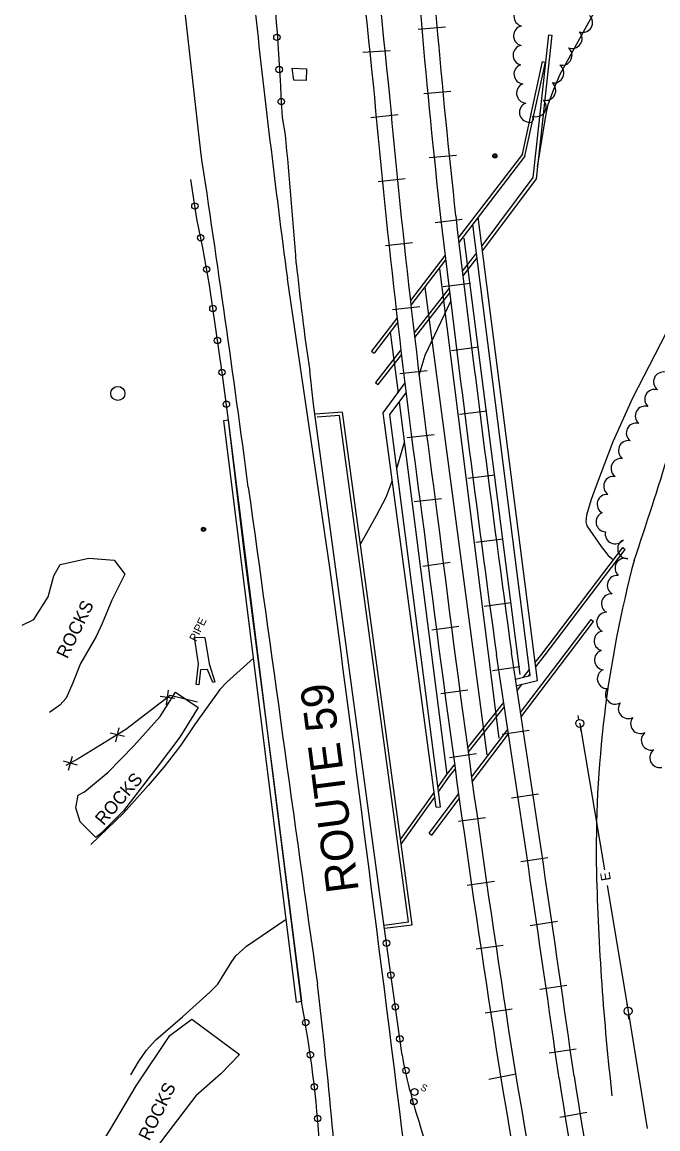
# Model space of a CAD drawing. Extents: x 0 to 9328, y -1540 to 7782.
# Drawn here: x 2675 to 2872.4, y 453.8 to 797.3 of the extents above; entities that cross this region are included whole.
import ezdxf

# ---------------------------------------------------------------- set-up
doc = ezdxf.new("R2010")
doc.units = 0
for name, color, linetype in [('Level 1', 7, 'Continuous'), ('Level 12', 7, 'Continuous'), ('Level 14', 7, 'Continuous'), ('Level 2', 7, 'Continuous'), ('Level 3', 7, 'Continuous'), ('Level 5', 7, 'Continuous'), ('Level 6', 7, 'Continuous'), ('Level 7', 7, 'Continuous'), ('Level 8', 7, 'Continuous'), ('Level 9', 7, 'Continuous')]:
    doc.layers.add(name, color=color, linetype=linetype)

msp = doc.modelspace()

# ---------------------------------------------------------------- linework, layer by layer
at = {"layer": 'Level 12'}
for p, q in [((2847.85, 580.85), (2847.65, 582.07)), ((2848.09, 579.63), (2848.14, 579.6)), ((2848.1, 579.59), (2848.13, 579.64)), ((2848.1, 579.59), (2855.76, 534.17)), ((2848.57, 577.16), (2848.34, 578.38)), ((2856.58, 529.3), (2863.15, 490.32)), ((2862.98, 491.55), (2862.88, 492.79)), ((2863.11, 490.32), (2863.15, 490.28)), ((2863.11, 490.28), (2863.15, 490.32)), ((2863.15, 490.32), (2869.03, 453.92)), ((2863.38, 487.81), (2863.25, 489.04))]:
    msp.add_line(p, q, dxfattribs=at)
for centre in [(2848.11, 579.62), (2863.13, 490.3)]:
    msp.add_circle(centre, 1.25, dxfattribs=at)
at = {"layer": 'Level 2'}
for p, q in [((2730.42, 757.08), (2709.97, 939.47)), ((2806.4, 795.73), (2797.94, 795)), ((2789.23, 788.41), (2780.74, 787.89)), ((2808.13, 775.81), (2799.66, 775.07)), ((2791.68, 768.56), (2783.24, 767.6)), ((2809.86, 755.88), (2801.39, 755.15)), ((2793.93, 748.68), (2785.49, 747.73)), ((2811.63, 736.04), (2803.2, 734.96)), ((2796.18, 728.81), (2787.74, 727.85)), ((2814.17, 716.2), (2805.74, 715.12)), ((2798.44, 708.94), (2789.99, 707.98)), ((2816.7, 696.36), (2808.27, 695.28)), ((2800.69, 689.06), (2792.24, 688.11)), ((2737.57, 673.64), (2739.06, 673.83)), ((2760.18, 493.07), (2737.57, 673.64)), ((2761.67, 493.26), (2739.06, 673.83)), ((2819.23, 676.52), (2810.8, 675.45)), ((2802.94, 669.19), (2794.49, 668.23)), ((2821.77, 656.68), (2813.34, 655.61)), ((2805.19, 649.32), (2796.74, 648.36)), ((2824.3, 636.84), (2815.87, 635.77)), ((2807.83, 629.54), (2799.41, 628.37)), ((2826.83, 617.01), (2818.4, 615.93)), ((2810.59, 609.73), (2802.17, 608.56)), ((2829.46, 597.22), (2821.05, 595.97)), ((2813.35, 589.93), (2804.93, 588.75)), ((2832.38, 577.43), (2823.97, 576.19)), ((2816.1, 570.12), (2807.68, 568.95)), ((2835.31, 557.65), (2826.9, 556.4)), ((2803.52, 553.6), (2804.89, 553.74)), ((2818.86, 550.31), (2810.44, 549.14)), ((2838.23, 537.86), (2829.83, 536.62)), ((2821.62, 530.5), (2813.2, 529.33)), ((2841.16, 518.08), (2832.75, 516.83)), ((2824.37, 510.69), (2815.95, 509.52)), ((2844.09, 498.29), (2835.68, 497.05)), ((2760.18, 493.07), (2761.74, 493.35)), ((2827.13, 490.88), (2818.71, 489.71)), ((2847.01, 478.51), (2838.6, 477.26)), ((2828.23, 470.77), (2819.9, 469.08)), ((2850.31, 458.85), (2841.94, 457.33))]:
    msp.add_line(p, q, dxfattribs=at)
for points in [[(2828.58, 591.43), (2834.97, 592.91), (2816.6, 736.76)], [(2828.13, 593.38), (2832.76, 594.45), (2814.87, 734.5)], [(2770.64, 627.26), (2762.98, 679.56), (2757.31, 717.65)], [(2803.52, 553.6), (2787.09, 676), (2793.94, 685.33)], [(2804.89, 553.74), (2789.18, 675.46), (2794.16, 682.25)], [(2787.46, 516.01), (2796.06, 517.12), (2774.41, 676.24), (2765.9, 675.61)], [(2787.33, 517), (2794.93, 517.98), (2773.55, 675.17), (2766.54, 674.65)]]:
    msp.add_lwpolyline(points, dxfattribs=at)
for centre, radius, start, end in [((4215.33, 938.05), 1440.28, 180.61544, 186.37846), ((4215.33, 938.05), 1435.58, 180.61738, 186.38053), ((5286.78, 1012.49), 2497.17, 183.56996, 186.34307), ((5286.78, 1012.49), 2492.46, 183.56954, 186.34267), ((6274.31, 1183.22), 3547.68, 186.14867, 187.5408), ((5633.61, 1033.13), 2861.04, 185.11515, 187.81019), ((5633.61, 1033.13), 2856.33, 185.11411, 187.81084), ((-3216.67, -140.07), 6014.38, 7.577078, 8.578689), ((10514.49, 1652.17), 7763.76, 186.772536, 187.781536), ((10514.49, 1652.17), 7759.05, 186.772667, 187.781239), ((1623.44, 1050.11), 1310.65, 341.31348, 342.8621), ((52477.43, 7486.76), 50199.56, 187.824086, 188.001878), ((8046.55, 1290.01), 5287.02, 187.01478, 188.82953), ((8046.55, 1290.01), 5282.31, 187.01443, 188.82941), ((3203.56, 540.11), 350.34, 165.1007, 181.0748), ((-25474.18, -3085.37), 28487.78, 7.086325, 7.488289), ((-8063.56, -1076.11), 11018.92, 8.066525, 8.758086), ((-8063.56, -1076.11), 11014.21, 8.066333, 8.758297), ((3658.4, 554.51), 805.39, 181.49199, 186.45337), ((1265.37, 318.2), 1512.08, 3.52682, 6.85578), ((5269.66, 870.66), 2478.7, 189.10358, 193.90412), ((5269.66, 870.66), 2473.99, 189.10384, 193.90378), ((5786.2, 933.81), 2980.92, 188.96291, 191.60638), ((5786.2, 933.81), 2976.21, 188.96362, 191.60552)]:
    msp.add_arc(centre, radius, start, end, dxfattribs=at)
at = {"layer": 'Level 3'}
for p, q in [((2756.73, 762.28), (2755.76, 767.69)), ((2829.62, 594.75), (2812.24, 730.19)), ((2823.13, 575.02), (2804.66, 720.73)), ((2819.4, 569.83), (2800.16, 714.96)), ((2789.27, 701.05), (2791.68, 682.26)), ((2792.05, 679.38), (2806.88, 563.8))]:
    msp.add_line(p, q, dxfattribs=at)
for points in [[(2733.17, 715.64), (2731.02, 727.23), (2729.24, 736.24), (2727.29, 748.49)], [(2739.06, 673.73), (2737.02, 688.51), (2733.17, 715.64)], [(2787.7, 514.25), (2765.48, 678.72), (2764.28, 689.03)], [(2752.89, 563.89), (2744.05, 632.12), (2739.06, 673.73)], [(2761.81, 493.38), (2755.72, 541.66), (2752.89, 563.89)]]:
    msp.add_lwpolyline(points, dxfattribs=at)
for centre in [(2754.08, 792.57), (2754.76, 782.59), (2755.43, 772.62), (2728.61, 740.22), (2730.4, 730.38), (2732.26, 720.56), (2734.2, 708.39), (2735.6, 698.49), (2737.01, 688.59), (2738.38, 678.68)]:
    msp.add_circle(centre, 1, dxfattribs=at)
for centre, radius, start, end in [((1262.84, 693.16), 1494.78, 2.858, 4.87448), ((931.87, 588.35), 1833.13, 4.19457, 5.44455), ((3405.97, 786.49), 649.05, 185.66441, 188.63629)]:
    msp.add_arc(centre, radius, start, end, dxfattribs=at)
at = {"layer": 'Level 5'}
for p, q in [((2838.45, 793.39), (2839.44, 793.28)), ((2830.32, 756.33), (2836.54, 785.12)), ((2831.11, 755.72), (2837.52, 784.9)), ((2836.54, 785.12), (2837.41, 784.85)), ((2830.32, 756.33), (2810.39, 730.29)), ((2831.11, 755.72), (2810.56, 728.87)), ((2806.3, 724.94), (2795.51, 710.85)), ((2806.47, 723.52), (2795.67, 709.41)), ((2816.19, 724.17), (2811.81, 718.56)), ((2807.53, 714.71), (2796.67, 700.81)), ((2807.7, 713.31), (2796.83, 699.4)), ((2791.39, 705.46), (2783.47, 695.12)), ((2791.55, 704.03), (2784.27, 694.51)), ((2783.47, 695.12), (2784.27, 694.51)), ((2792.55, 695.54), (2784.64, 685.42)), ((2792.72, 694.14), (2785.42, 684.8)), ((2784.64, 685.42), (2785.42, 684.8)), ((2861.45, 634.18), (2862.24, 633.57)), ((2851.64, 611.89), (2852.43, 611.29)), ((2830.64, 593.96), (2832.52, 596.34)), ((2832.2, 594.32), (2832.7, 594.95)), ((2828.48, 591.22), (2828.67, 591.45)), ((2828.69, 589.86), (2830.22, 591.81)), ((2722.35, 587.39), (2717.86, 587.97)), ((2719.82, 585.43), (2720.39, 589.92)), ((2813.27, 571.92), (2824.49, 586.15)), ((2813.46, 570.54), (2824.7, 584.8)), ((2704.01, 573.86), (2705.07, 578.26)), ((2814.52, 562.9), (2825.77, 577.75)), ((2706.74, 575.53), (2702.34, 576.6)), ((2814.71, 561.51), (2825.98, 576.37)), ((2692.14, 566.6), (2687.8, 567.89)), ((2689.32, 565.08), (2690.61, 569.41)), ((2801.38, 545.57), (2810.5, 557.61)), ((2802.18, 544.96), (2810.7, 556.21)), ((2801.38, 545.57), (2802.18, 544.96)), ((2792.94, 476.65), (2787.7, 514.25))]:
    msp.add_line(p, q, dxfattribs=at)
for points in [[(2838.45, 793.39), (2833.59, 749.03), (2817.73, 727.88)], [(2839.44, 793.28), (2834.56, 748.65), (2817.92, 726.45)], [(2816.01, 725.58), (2815.68, 725.14), (2811.64, 719.97)], [(2834.25, 598.54), (2836.3, 601.14), (2861.45, 634.18)], [(2834.43, 597.15), (2837.1, 600.53), (2862.24, 633.57)], [(2674.95, 610.12), (2678.55, 611.87), (2683.03, 618.88), (2684.81, 625.38), (2686.73, 628.9), (2695.71, 630.93), (2703.5, 630.27), (2706.86, 625.94), (2702.83, 617.9), (2699.81, 610.66), (2697.94, 606.54), (2693.11, 598.17), (2690.71, 592.16), (2688.67, 587.5), (2686.69, 585.29), (2683.43, 582.98)], [(2829.74, 582.98), (2841.26, 598.18), (2851.64, 611.89)], [(2829.95, 581.61), (2842.06, 597.58), (2852.43, 611.29)], [(2729.36, 586.19), (2720.9, 588.29), (2707.19, 577.68), (2692.32, 568.61), (2688.56, 566.57)], [(2804.1, 559.88), (2806.87, 563.79), (2809.23, 566.78)], [(2804.29, 558.42), (2807.67, 563.19), (2809.42, 565.41)], [(2792.46, 543.57), (2800.38, 554.64), (2802.91, 558.2)], [(2792.66, 542.12), (2801.19, 554.06), (2803.1, 556.75)]]:
    msp.add_lwpolyline(points, dxfattribs=at)
for points in [[(2763.19, 779.15), (2759.34, 779.29), (2758.76, 782.99), (2763.31, 782.83)], [(2694.34, 558.35), (2701.69, 564.46), (2709.65, 572.68), (2717.78, 581.8), (2722.59, 589.35), (2729.62, 584.52), (2723.94, 575.35), (2717.24, 566.45), (2706.44, 552.52), (2699.42, 545.46), (2697.86, 544.16), (2693.02, 549.05), (2691.65, 553.36), (2692.35, 557.31)], [(2742.45, 476.83), (2736.64, 470.82), (2728.93, 463.99), (2718.9, 450.83), (2712.06, 441.67), (2707.93, 436.72), (2696.29, 443.69), (2702.44, 453.65), (2710.33, 467.13), (2720.78, 482.75), (2727.64, 487.79)]]:
    msp.add_lwpolyline(points, close=True, dxfattribs=at)
for centre, radius in [((2821.75, 755.76), 0.656), ((2821.75, 755.76), 0.328), ((2704.67, 682.04), 2.2), ((2731.26, 639.87), 0.656), ((2731.26, 639.87), 0.328), ((2788.1, 511.41), 1), ((2789.48, 501.5), 1), ((2790.85, 491.6), 1), ((2763.01, 486.74), 1), ((2792.23, 481.69), 1), ((2764.46, 476.75), 1), ((2794.15, 471.89), 1), ((2765.7, 466.82), 1), ((2796.61, 462.2), 1), ((2766.72, 456.97), 1)]:
    msp.add_circle(centre, radius, dxfattribs=at)
for centre, radius, start, end in [((2418.08, 427.27), 349.87, 3.3443, 10.8704), ((2946.7, 504.82), 156.33, 190.3829, 198.1378), ((3101.26, 543.52), 315.46, 196.0781, 201.5825)]:
    msp.add_arc(centre, radius, start, end, dxfattribs=at)
at = {"layer": 'Level 6'}
msp.add_line((2791.33, 658.77), (2793.65, 666.91), dxfattribs=at)
for points in [[(2834.97, 752.37), (2837.53, 768.18), (2838.31, 771.7), (2840.04, 776.47), (2842.08, 781.13), (2855.98, 806.59), (2858.89, 811.5), (2863.44, 817.33), (2865.02, 819.91), (2867.58, 825.52), (2873.05, 843.26), (2874.06, 846.58), (2876.7, 851.23), (2878.56, 854.86), (2880.33, 860.29), (2882.57, 870.73)], [(2798.22, 687.76), (2800.13, 693.91), (2808.03, 710.65)], [(2878.37, 707.5), (2864.46, 680.62), (2858.38, 666.97), (2853.21, 653.39), (2851.67, 649.16), (2850.17, 644.28), (2849.99, 642.2), (2850.31, 640.98), (2854.79, 634.55), (2856.97, 631.7), (2858.58, 630.41)], [(2779.99, 635.21), (2784.99, 644.18), (2787.95, 649.85), (2789.83, 654.77)], [(2746.81, 599.83), (2738.53, 592.37), (2736.32, 590.1), (2728.49, 579.17), (2724.22, 572.86), (2718.97, 565.99), (2714.12, 560.37), (2706.44, 551.7), (2696.26, 541.99)], [(2708.75, 470.53), (2711.14, 474.6), (2713.56, 478.14), (2716.46, 481.42), (2724.8, 488.53), (2733.2, 496.15), (2735.7, 498.63), (2740.11, 505.72), (2741.33, 507.49), (2744.6, 510.48), (2756.95, 518.84)]]:
    msp.add_lwpolyline(points, dxfattribs=at)
at = {"layer": 'Level 7'}
for centre, radius, start, end in [((2830.74, 799.06), 3.07, 101.3846, 256.0238), ((2849.03, 797.16), 3.07, 251.0212, 45.6604), ((2830.61, 793.06), 3.07, 101.3846, 256.0238), ((2845.76, 792.19), 3.07, 247.6565, 42.2957), ((2830.47, 787.06), 3.08, 101.3846, 256.0238), ((2842.64, 786.96), 3.08, 256.0535, 50.6928), ((2830.76, 781.18), 3.07, 109.6081, 264.2474), ((2840.1, 781.49), 3.07, 259.4805, 54.1198), ((2831.56, 775.26), 3.08, 111.1242, 265.7634), ((2837.58, 776.09), 3.08, 255.8604, 50.4996), ((2834.59, 771), 3.07, 248.7329, 43.3722), ((2832.44, 769.32), 3.07, 111.1242, 265.7634), ((2832.63, 767.33), 1.16, 248.7329, 43.3722), ((2874.11, 685.63), 3.07, 78.1518, 232.791), ((2871.36, 680.24), 3.07, 73.2812, 227.9204), ((2868.42, 675.01), 3.07, 73.2812, 227.9204), ((2865.65, 669.74), 3.08, 76.6411, 231.2804), ((2863.2, 664.31), 3.07, 80.1836, 234.8228), ((2860.9, 658.76), 3.08, 80.1836, 234.8228), ((2858.61, 653.22), 3.07, 80.1836, 234.8228), ((2856.59, 647.64), 3.08, 85.3744, 240.0136), ((2856.24, 642.14), 3.07, 112.832, 267.4712), ((2859.11, 638.42), 3.08, 167.7556, 322.3948), ((2862.95, 633.81), 3.07, 117.1801, 271.8193), ((2862.13, 627.8), 3.07, 72.6566, 227.2959), ((2859.74, 622.48), 3.08, 84.3344, 238.9736), ((2857.95, 616.78), 3.08, 86.0194, 240.6586), ((2856.44, 611.02), 3.08, 90.0415, 244.6807), ((2855.64, 605.21), 3.07, 99.5418, 254.1811), ((2855.76, 599.33), 3.07, 108.3023, 262.9415), ((2856.65, 593.48), 3.08, 114.3429, 268.9821), ((2859.14, 588.67), 3.08, 145.6197, 300.2589), ((2863.16, 584.18), 3.07, 143.5342, 298.1734), ((2867, 579.54), 3.08, 141.0851, 295.7243), ((2870.3, 574.41), 3.07, 129.7413, 284.3806), ((2872.93, 568.98), 3.08, 127.2385, 281.8778)]:
    msp.add_arc(centre, radius, start, end, dxfattribs=at)
at = {"layer": 'Level 8'}
msp.add_circle((2796.79, 465.22), 1.08, dxfattribs=at)
at = {"layer": 'Level 9'}
msp.add_lwpolyline([(2731.72, 606.27), (2733, 598.07), (2734.8, 592.55), (2734.13, 592.29), (2732.56, 596.31), (2730.37, 596.22), (2729.85, 591.56), (2729, 591.65), (2729.76, 598.06), (2728.45, 606.34), (2731.72, 606.27)], dxfattribs=at)

# ---------------------------------------------------------------- texts
at = {"layer": 'Level 1'}
for s, height, rotation, p in [('ROCKS', 4, 64, (2688.97, 599.44)), ('PIPE', 2.5, 64, (2728.98, 604.83)), ('ROCKS', 4, 49.2637, (2700.24, 547.71)), ('ROCKS', 4, 64, (2714.46, 449.77))]:
    msp.add_text(s, height=height, rotation=rotation, dxfattribs=at).set_placement(p)
at = {"layer": 'Level 12'}
msp.add_text('E', height=2.99, rotation=99.5695, dxfattribs=at).set_placement((2857.81, 531.02))
at = {"layer": 'Level 14'}
msp.add_text('ROUTE 59', height=10, rotation=97.3541, dxfattribs=at).set_placement((2779.53, 527.7))
at = {"layer": 'Level 8'}
msp.add_text('S', height=2.16, rotation=333.5, dxfattribs=at).set_placement((2798.42, 465.97))

doc.saveas('drawing.dxf')
